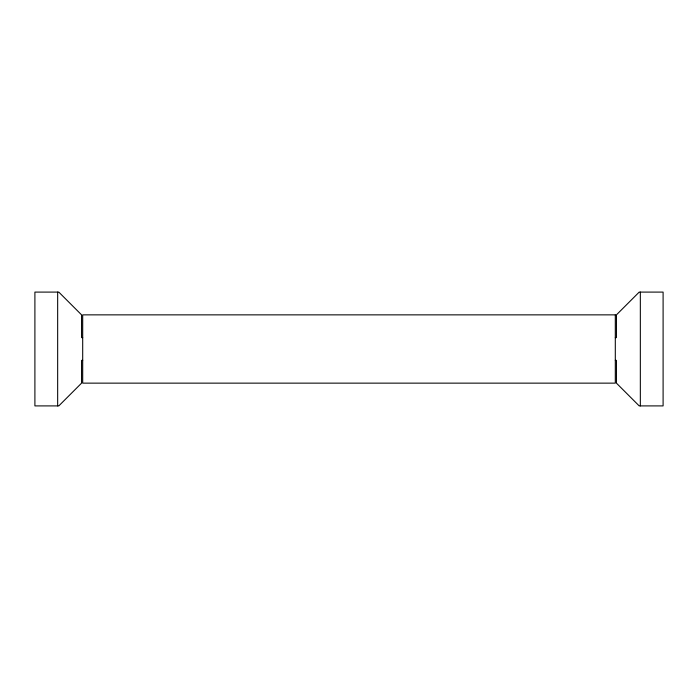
<?xml version="1.0" encoding="UTF-8"?>
<svg xmlns="http://www.w3.org/2000/svg" width="698" height="698" viewBox="0 0 698 698"><rect width="100%" height="100%" fill="white"/><g stroke="black" fill="none" stroke-linecap="round" stroke-linejoin="round"><path stroke-width="1.05" d="M82.696 337.623L81.561 337.623L81.561 314.859L58.798 292.096L34.9 292.096L34.9 405.904L58.798 405.904L81.561 383.141L81.561 360.377L82.696 360.377M615.304 337.623L616.439 337.623L616.439 314.859L639.202 292.096L663.1 292.096L663.1 405.904L639.202 405.904L616.439 383.141L616.439 360.377L615.304 360.377M640.336 292.096L640.336 405.904M57.664 292.096L57.664 405.904M615.304 314.859L82.696 314.859L82.696 383.141L615.304 383.141L615.304 314.859"/></g></svg>
